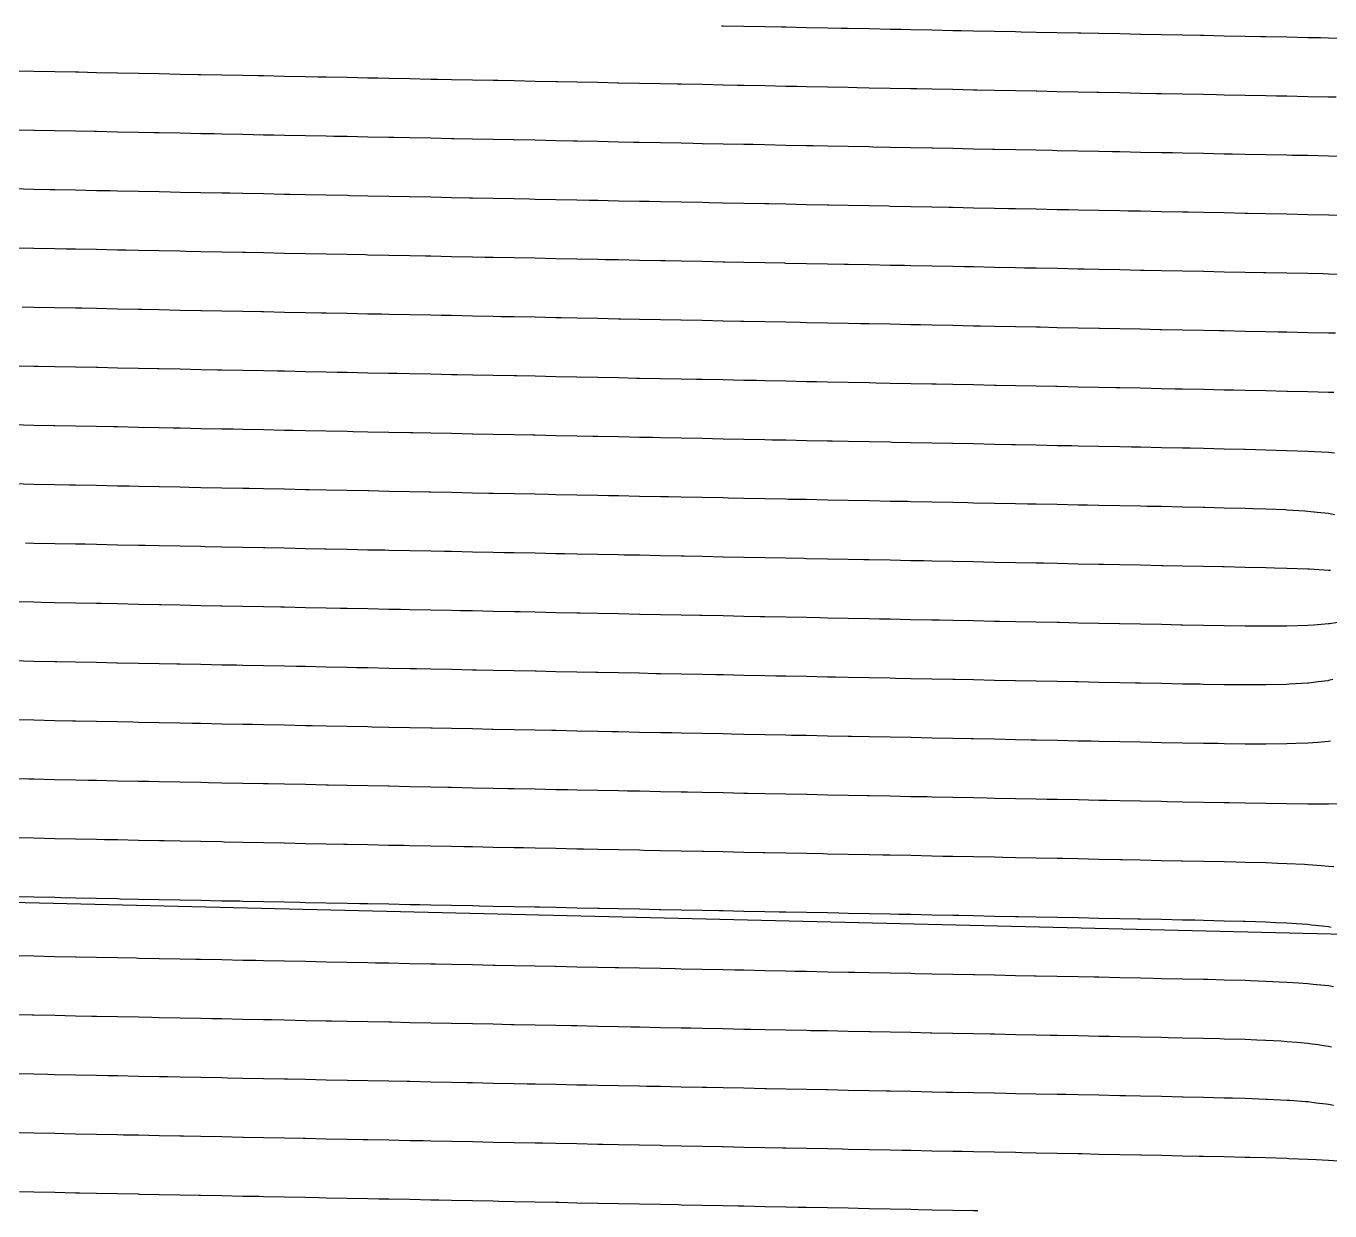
# Model space of a CAD drawing. Header units: metres. Extents: x 2418 to 4584, y 40 to 163.
# Drawn here: x 3230.5 to 3365.9, y 40 to 163 of the extents above; entities that cross this region are included whole.
import ezdxf

# ---------------------------------------------------------------- set-up
doc = ezdxf.new("R2010")
doc.units = ezdxf.units.M
for name, color, linetype in [('Contour_Level_10', 7, 'Continuous'), ('Contour_Level_11', 7, 'Continuous'), ('Contour_Level_12', 7, 'Continuous'), ('Contour_Level_13', 7, 'Continuous'), ('Contour_Level_14', 7, 'Continuous'), ('Contour_Level_15', 7, 'Continuous'), ('Contour_Level_16', 7, 'Continuous'), ('Contour_Level_17', 7, 'Continuous'), ('Contour_Level_18', 7, 'Continuous'), ('Contour_Level_19', 7, 'Continuous'), ('Contour_Level_20', 7, 'Continuous'), ('Contour_Level_21', 7, 'Continuous'), ('Contour_Level_22', 7, 'Continuous'), ('Contour_Level_23', 7, 'Continuous'), ('Contour_Level_24', 7, 'Continuous'), ('Contour_Level_25', 7, 'Continuous'), ('Contour_Level_5', 7, 'Continuous'), ('Contour_Level_6', 7, 'Continuous'), ('Contour_Level_7', 7, 'Continuous'), ('Contour_Level_8', 7, 'Continuous'), ('Contour_Level_9', 7, 'Continuous')]:
    doc.layers.add(name, color=color, linetype=linetype)

msp = doc.modelspace()

# ---------------------------------------------------------------- linework, layer by layer
at = {"layer": 'Contour_Level_10'}
msp.add_lwpolyline([(3366.46, 131.11), (3365.75, 131.13), (3363.58, 131.17), (3361.41, 131.22), (3360.51, 131.23), (3359.24, 131.26), (3357.07, 131.3), (3354.91, 131.35), (3354.41, 131.36), (3352.74, 131.39), (3350.57, 131.43), (3348.4, 131.48), (3348.22, 131.48), (3346.23, 131.52), (3344.07, 131.56), (3342.01, 131.6), (3341.9, 131.61), (3339.73, 131.65), (3337.56, 131.69), (3335.8, 131.73), (3335.39, 131.73), (3333.22, 131.78), (3331.06, 131.82), (3329.58, 131.85), (3328.89, 131.86), (3326.72, 131.91), (3324.55, 131.95), (3323.36, 131.97), (3322.38, 131.99), (3320.22, 132.04), (3318.05, 132.08), (3317.14, 132.1), (3315.88, 132.12), (3313.71, 132.16), (3311.54, 132.21), (3310.92, 132.22), (3309.38, 132.25), (3307.21, 132.29), (3305.04, 132.34), (3304.71, 132.34), (3302.87, 132.38), (3300.7, 132.42), (3298.54, 132.46), (3298.49, 132.47), (3296.37, 132.51), (3294.2, 132.55), (3292.27, 132.59), (3292.03, 132.59), (3289.86, 132.64), (3287.7, 132.68), (3286.05, 132.71), (3285.53, 132.72), (3283.36, 132.77), (3281.19, 132.81), (3279.83, 132.83), (3279.02, 132.85), (3276.85, 132.89), (3274.69, 132.94), (3273.61, 132.96), (3272.52, 132.98), (3270.35, 133.02), (3268.18, 133.07), (3267.4, 133.08), (3266.01, 133.11), (3263.85, 133.15), (3261.68, 133.19), (3261.18, 133.2), (3259.51, 133.24), (3257.34, 133.28), (3255.17, 133.32), (3254.96, 133.33), (3253.01, 133.37), (3250.84, 133.41), (3248.74, 133.45), (3248.67, 133.45), (3246.5, 133.49), (3244.33, 133.54), (3242.52, 133.57), (3242.17, 133.58), (3240, 133.62), (3237.83, 133.67), (3236.31, 133.7), (3235.66, 133.71), (3233.49, 133.75), (3231.33, 133.8), (3230.09, 133.82)], dxfattribs=at)
at = {"layer": 'Contour_Level_11'}
msp.add_lwpolyline([(3366.29, 124.95), (3365.75, 124.97), (3363.58, 125.03), (3361.48, 125.08), (3361.41, 125.08), (3359.24, 125.13), (3357.07, 125.18), (3355.88, 125.2), (3354.91, 125.22), (3352.74, 125.27), (3350.57, 125.31), (3349.83, 125.32), (3348.4, 125.35), (3346.23, 125.4), (3344.07, 125.44), (3343.65, 125.45), (3341.9, 125.48), (3339.73, 125.53), (3337.56, 125.57), (3337.44, 125.57), (3335.39, 125.61), (3333.22, 125.65), (3331.22, 125.69), (3331.06, 125.7), (3328.89, 125.74), (3326.72, 125.78), (3325, 125.82), (3324.55, 125.83), (3322.38, 125.87), (3320.22, 125.91), (3318.78, 125.94), (3318.05, 125.95), (3315.88, 126), (3313.71, 126.04), (3312.57, 126.06), (3311.54, 126.08), (3309.38, 126.13), (3307.21, 126.17), (3306.35, 126.19), (3305.04, 126.21), (3302.87, 126.26), (3300.7, 126.3), (3300.13, 126.31), (3298.54, 126.34), (3296.37, 126.38), (3294.2, 126.43), (3293.91, 126.43), (3292.03, 126.47), (3289.86, 126.51), (3287.7, 126.56), (3287.69, 126.56), (3285.53, 126.6), (3283.36, 126.64), (3281.48, 126.68), (3281.19, 126.68), (3279.02, 126.73), (3276.85, 126.77), (3275.26, 126.8), (3274.69, 126.81), (3272.52, 126.86), (3270.35, 126.9), (3269.04, 126.92), (3268.18, 126.94), (3266.01, 126.98), (3263.85, 127.03), (3262.82, 127.05), (3261.68, 127.07), (3259.51, 127.11), (3257.34, 127.16), (3256.6, 127.17), (3255.17, 127.2), (3253.01, 127.24), (3250.84, 127.29), (3250.38, 127.29), (3248.67, 127.33), (3246.5, 127.37), (3244.33, 127.41), (3244.17, 127.42), (3242.17, 127.46), (3240, 127.5), (3237.95, 127.54), (3237.83, 127.54), (3235.66, 127.59), (3233.49, 127.63), (3231.73, 127.66), (3231.33, 127.67), (3229.16, 127.71)], dxfattribs=at)
at = {"layer": 'Contour_Level_12'}
msp.add_lwpolyline([(3366.35, 118.68), (3365.75, 118.72), (3364.27, 118.8), (3363.58, 118.84), (3361.41, 118.92), (3361.37, 118.92), (3359.24, 118.99), (3357.07, 119.04), (3357, 119.05), (3354.91, 119.09), (3352.74, 119.14), (3351.38, 119.17), (3350.57, 119.18), (3348.4, 119.23), (3346.23, 119.27), (3345.28, 119.29), (3344.07, 119.32), (3341.9, 119.36), (3339.73, 119.4), (3339.08, 119.41), (3337.56, 119.44), (3335.39, 119.49), (3333.22, 119.53), (3332.86, 119.54), (3331.06, 119.57), (3328.89, 119.62), (3326.72, 119.66), (3326.64, 119.66), (3324.55, 119.7), (3322.38, 119.75), (3320.43, 119.78), (3320.22, 119.79), (3318.05, 119.83), (3315.88, 119.87), (3314.21, 119.91), (3313.71, 119.92), (3311.54, 119.96), (3309.38, 120), (3307.99, 120.03), (3307.21, 120.05), (3305.04, 120.09), (3302.87, 120.13), (3301.77, 120.15), (3300.7, 120.17), (3298.54, 120.22), (3296.37, 120.26), (3295.55, 120.28), (3294.2, 120.3), (3292.03, 120.35), (3289.86, 120.39), (3289.34, 120.4), (3287.7, 120.43), (3285.53, 120.47), (3283.36, 120.52), (3283.12, 120.52), (3281.19, 120.56), (3279.02, 120.6), (3276.9, 120.65), (3276.85, 120.65), (3274.69, 120.69), (3272.52, 120.73), (3270.68, 120.77), (3270.35, 120.78), (3268.18, 120.82), (3266.01, 120.86), (3264.46, 120.89), (3263.85, 120.9), (3261.68, 120.95), (3259.51, 120.99), (3258.24, 121.02), (3257.34, 121.03), (3255.17, 121.08), (3253.01, 121.12), (3252.03, 121.14), (3250.84, 121.16), (3248.67, 121.2), (3246.5, 121.25), (3245.81, 121.26), (3244.33, 121.29), (3242.17, 121.33), (3240, 121.38), (3239.59, 121.38), (3237.83, 121.42), (3235.66, 121.46), (3233.49, 121.51), (3233.37, 121.51), (3231.33, 121.55), (3229.16, 121.59)], dxfattribs=at)
at = {"layer": 'Contour_Level_13'}
msp.add_lwpolyline([(3366.37, 112.27), (3365.75, 112.39), (3365.72, 112.4), (3364.57, 112.52), (3363.58, 112.62), (3363.29, 112.64), (3361.41, 112.76), (3361.27, 112.77), (3359.24, 112.85), (3357.89, 112.89), (3357.07, 112.91), (3354.91, 112.97), (3352.89, 113.01), (3352.74, 113.02), (3350.57, 113.06), (3348.4, 113.11), (3346.9, 113.14), (3346.23, 113.15), (3344.07, 113.19), (3341.9, 113.23), (3340.72, 113.26), (3339.73, 113.28), (3337.56, 113.32), (3335.39, 113.36), (3334.5, 113.38), (3333.22, 113.41), (3331.06, 113.45), (3328.89, 113.49), (3328.29, 113.5), (3326.72, 113.54), (3324.55, 113.58), (3322.38, 113.62), (3322.07, 113.63), (3320.22, 113.66), (3318.05, 113.71), (3315.88, 113.75), (3315.85, 113.75), (3313.71, 113.79), (3311.54, 113.84), (3309.63, 113.87), (3309.38, 113.88), (3307.21, 113.92), (3305.04, 113.96), (3303.41, 114), (3302.87, 114.01), (3300.7, 114.05), (3298.54, 114.09), (3297.2, 114.12), (3296.37, 114.14), (3294.2, 114.18), (3292.03, 114.22), (3290.98, 114.24), (3289.86, 114.27), (3287.7, 114.31), (3285.53, 114.35), (3284.76, 114.37), (3283.36, 114.39), (3281.19, 114.44), (3279.02, 114.48), (3278.54, 114.49), (3276.85, 114.52), (3274.69, 114.57), (3272.52, 114.61), (3272.32, 114.61), (3270.35, 114.65), (3268.18, 114.69), (3266.1, 114.74), (3266.01, 114.74), (3263.85, 114.78), (3261.68, 114.82), (3259.89, 114.86), (3259.51, 114.87), (3257.34, 114.91), (3255.17, 114.95), (3253.67, 114.98), (3253.01, 115), (3250.84, 115.04), (3248.67, 115.08), (3247.45, 115.11), (3246.5, 115.12), (3244.33, 115.17), (3242.17, 115.21), (3241.23, 115.23), (3240, 115.25), (3237.83, 115.3), (3235.66, 115.34), (3235.01, 115.35), (3233.49, 115.38), (3231.33, 115.42), (3229.16, 115.47)], dxfattribs=at)
at = {"layer": 'Contour_Level_14'}
msp.add_lwpolyline([(3365.94, 106.49), (3365.75, 106.5), (3363.77, 106.61), (3363.58, 106.62), (3361.41, 106.7), (3360.12, 106.73), (3359.24, 106.76), (3357.07, 106.81), (3354.91, 106.85), (3354.72, 106.86), (3352.74, 106.9), (3350.57, 106.94), (3348.58, 106.98), (3348.4, 106.98), (3346.23, 107.03), (3344.07, 107.07), (3342.37, 107.1), (3341.9, 107.11), (3339.73, 107.15), (3337.56, 107.2), (3336.15, 107.23), (3335.39, 107.24), (3333.22, 107.28), (3331.06, 107.33), (3329.93, 107.35), (3328.89, 107.37), (3326.72, 107.41), (3324.55, 107.45), (3323.71, 107.47), (3322.38, 107.5), (3320.22, 107.54), (3318.05, 107.58), (3317.49, 107.59), (3315.88, 107.63), (3313.71, 107.67), (3311.54, 107.71), (3311.27, 107.72), (3309.38, 107.76), (3307.21, 107.8), (3305.06, 107.84), (3305.04, 107.84), (3302.87, 107.88), (3300.7, 107.93), (3298.84, 107.96), (3298.54, 107.97), (3296.37, 108.01), (3294.2, 108.06), (3292.62, 108.09), (3292.03, 108.1), (3289.86, 108.14), (3287.7, 108.18), (3286.4, 108.21), (3285.53, 108.23), (3283.36, 108.27), (3281.19, 108.31), (3280.18, 108.33), (3279.02, 108.36), (3276.85, 108.4), (3274.69, 108.44), (3273.96, 108.46), (3272.52, 108.49), (3270.35, 108.53), (3268.18, 108.57), (3267.75, 108.58), (3266.01, 108.61), (3263.85, 108.66), (3261.68, 108.7), (3261.53, 108.7), (3259.51, 108.74), (3257.34, 108.79), (3255.31, 108.83), (3255.17, 108.83), (3253.01, 108.87), (3250.84, 108.91), (3249.09, 108.95), (3248.67, 108.96), (3246.5, 109), (3244.33, 109.04), (3242.87, 109.07), (3242.17, 109.09), (3240, 109.13), (3237.83, 109.17), (3236.65, 109.2), (3235.66, 109.21), (3233.49, 109.26), (3231.33, 109.3), (3230.44, 109.32)], dxfattribs=at)
at = {"layer": 'Contour_Level_15'}
msp.add_lwpolyline([(3366.71, 101.07), (3365.85, 100.95), (3365.75, 100.93), (3364.22, 100.82), (3363.58, 100.78), (3361.41, 100.71), (3359.24, 100.7), (3357.07, 100.72), (3354.91, 100.74), (3352.74, 100.78), (3350.57, 100.82), (3350.4, 100.82), (3348.4, 100.86), (3346.23, 100.9), (3344.07, 100.95), (3344.03, 100.95), (3341.9, 100.99), (3339.73, 101.03), (3337.79, 101.07), (3337.56, 101.07), (3335.39, 101.12), (3333.22, 101.16), (3331.57, 101.19), (3331.06, 101.2), (3328.89, 101.25), (3326.72, 101.29), (3325.35, 101.32), (3324.55, 101.33), (3322.38, 101.37), (3320.22, 101.42), (3319.13, 101.44), (3318.05, 101.46), (3315.88, 101.5), (3313.71, 101.55), (3312.92, 101.56), (3311.54, 101.59), (3309.38, 101.63), (3307.21, 101.67), (3306.7, 101.68), (3305.04, 101.72), (3302.87, 101.76), (3300.7, 101.8), (3300.48, 101.81), (3298.54, 101.85), (3296.37, 101.89), (3294.26, 101.93), (3294.2, 101.93), (3292.03, 101.98), (3289.86, 102.02), (3288.04, 102.05), (3287.7, 102.06), (3285.53, 102.1), (3283.36, 102.15), (3281.82, 102.18), (3281.19, 102.19), (3279.02, 102.23), (3276.85, 102.28), (3275.61, 102.3), (3274.69, 102.32), (3272.52, 102.36), (3270.35, 102.4), (3269.39, 102.42), (3268.18, 102.45), (3266.01, 102.49), (3263.85, 102.53), (3263.17, 102.55), (3261.68, 102.58), (3259.51, 102.62), (3257.34, 102.66), (3256.95, 102.67), (3255.17, 102.7), (3253.01, 102.75), (3250.84, 102.79), (3250.73, 102.79), (3248.67, 102.83), (3246.5, 102.88), (3244.51, 102.92), (3244.33, 102.92), (3242.17, 102.96), (3240, 103.01), (3238.3, 103.04), (3237.83, 103.05), (3235.66, 103.09), (3233.49, 103.13), (3232.08, 103.16), (3231.33, 103.18), (3229.16, 103.22)], dxfattribs=at)
at = {"layer": 'Contour_Level_16'}
msp.add_lwpolyline([(3366.19, 95.16), (3365.75, 95.05), (3365.65, 95.04), (3364.67, 94.91), (3363.69, 94.79), (3363.58, 94.78), (3361.66, 94.67), (3361.41, 94.65), (3359.24, 94.61), (3357.07, 94.61), (3354.91, 94.63), (3352.74, 94.66), (3352.4, 94.67), (3350.57, 94.7), (3348.4, 94.74), (3346.23, 94.78), (3345.71, 94.79), (3344.07, 94.82), (3341.9, 94.86), (3339.73, 94.91), (3339.44, 94.91), (3337.56, 94.95), (3335.39, 94.99), (3333.22, 95.04), (3333.21, 95.04), (3331.06, 95.08), (3328.89, 95.12), (3326.99, 95.16), (3326.72, 95.16), (3324.55, 95.21), (3322.38, 95.25), (3320.78, 95.28), (3320.22, 95.29), (3318.05, 95.34), (3315.88, 95.38), (3314.56, 95.41), (3313.71, 95.42), (3311.54, 95.47), (3309.38, 95.51), (3308.34, 95.53), (3307.21, 95.55), (3305.04, 95.59), (3302.87, 95.64), (3302.12, 95.65), (3300.7, 95.68), (3298.54, 95.72), (3296.37, 95.77), (3295.9, 95.77), (3294.2, 95.81), (3292.03, 95.85), (3289.86, 95.89), (3289.68, 95.9), (3287.7, 95.94), (3285.53, 95.98), (3283.47, 96.02), (3283.36, 96.02), (3281.19, 96.07), (3279.02, 96.11), (3277.25, 96.14), (3276.85, 96.15), (3274.69, 96.19), (3272.52, 96.24), (3271.03, 96.27), (3270.35, 96.28), (3268.18, 96.32), (3266.01, 96.37), (3264.81, 96.39), (3263.85, 96.41), (3261.68, 96.45), (3259.51, 96.5), (3258.59, 96.51), (3257.34, 96.54), (3255.17, 96.58), (3253.01, 96.62), (3252.37, 96.64), (3250.84, 96.67), (3248.67, 96.71), (3246.5, 96.75), (3246.16, 96.76), (3244.33, 96.8), (3242.17, 96.84), (3240, 96.88), (3239.94, 96.88), (3237.83, 96.92), (3235.66, 96.97), (3233.72, 97.01), (3233.49, 97.01), (3231.33, 97.05), (3229.16, 97.1)], dxfattribs=at)
at = {"layer": 'Contour_Level_17'}
msp.add_lwpolyline([(3365.93, 88.76), (3365.75, 88.73), (3364.61, 88.63), (3363.58, 88.55), (3362.34, 88.51), (3361.41, 88.48), (3359.24, 88.46), (3357.07, 88.47), (3354.91, 88.5), (3354.26, 88.51), (3352.74, 88.53), (3350.57, 88.57), (3348.4, 88.61), (3347.38, 88.63), (3346.23, 88.66), (3344.07, 88.7), (3341.9, 88.74), (3341.08, 88.76), (3339.73, 88.78), (3337.56, 88.83), (3335.39, 88.87), (3334.86, 88.88), (3333.22, 88.91), (3331.06, 88.96), (3328.89, 89), (3328.64, 89), (3326.72, 89.04), (3324.55, 89.08), (3322.42, 89.13), (3322.38, 89.13), (3320.22, 89.17), (3318.05, 89.21), (3316.2, 89.25), (3315.88, 89.26), (3313.71, 89.3), (3311.54, 89.34), (3309.98, 89.37), (3309.38, 89.38), (3307.21, 89.43), (3305.04, 89.47), (3303.76, 89.5), (3302.87, 89.51), (3300.7, 89.56), (3298.54, 89.6), (3297.54, 89.62), (3296.37, 89.64), (3294.2, 89.68), (3292.03, 89.73), (3291.33, 89.74), (3289.86, 89.77), (3287.7, 89.81), (3285.53, 89.86), (3285.11, 89.86), (3283.36, 89.9), (3281.19, 89.94), (3279.02, 89.99), (3278.89, 89.99), (3276.85, 90.03), (3274.69, 90.07), (3272.67, 90.11), (3272.52, 90.11), (3270.35, 90.16), (3268.18, 90.2), (3266.45, 90.23), (3266.01, 90.24), (3263.85, 90.29), (3261.68, 90.33), (3260.23, 90.36), (3259.51, 90.37), (3257.34, 90.41), (3255.17, 90.46), (3254.02, 90.48), (3253.01, 90.5), (3250.84, 90.54), (3248.67, 90.59), (3247.8, 90.6), (3246.5, 90.63), (3244.33, 90.67), (3242.17, 90.72), (3241.58, 90.73), (3240, 90.76), (3237.83, 90.8), (3235.66, 90.84), (3235.36, 90.85), (3233.49, 90.89), (3231.33, 90.93), (3229.16, 90.97)], dxfattribs=at)
at = {"layer": 'Contour_Level_18'}
msp.add_lwpolyline([(3367.91, 82.26), (3365.75, 82.23), (3363.58, 82.24), (3361.41, 82.26), (3359.24, 82.29), (3357.07, 82.32), (3355.42, 82.35), (3354.91, 82.36), (3352.74, 82.4), (3350.57, 82.45), (3348.98, 82.48), (3348.4, 82.49), (3346.23, 82.53), (3344.07, 82.57), (3342.72, 82.6), (3341.9, 82.62), (3339.73, 82.66), (3337.56, 82.7), (3336.5, 82.72), (3335.39, 82.75), (3333.22, 82.79), (3331.06, 82.83), (3330.28, 82.85), (3328.89, 82.87), (3326.72, 82.92), (3324.55, 82.96), (3324.06, 82.97), (3322.38, 83), (3320.22, 83.05), (3318.05, 83.09), (3317.84, 83.09), (3315.88, 83.13), (3313.71, 83.17), (3311.62, 83.22), (3311.54, 83.22), (3309.38, 83.26), (3307.21, 83.3), (3305.4, 83.34), (3305.04, 83.35), (3302.87, 83.39), (3300.7, 83.43), (3299.19, 83.46), (3298.54, 83.48), (3296.37, 83.52), (3294.2, 83.56), (3292.97, 83.59), (3292.03, 83.6), (3289.86, 83.65), (3287.7, 83.69), (3286.75, 83.71), (3285.53, 83.73), (3283.36, 83.78), (3281.19, 83.82), (3280.53, 83.83), (3279.02, 83.86), (3276.85, 83.9), (3274.69, 83.95), (3274.31, 83.95), (3272.52, 83.99), (3270.35, 84.03), (3268.18, 84.08), (3268.1, 84.08), (3266.01, 84.12), (3263.85, 84.16), (3261.88, 84.2), (3261.68, 84.21), (3259.51, 84.25), (3257.34, 84.29), (3255.66, 84.32), (3255.17, 84.33), (3253.01, 84.38), (3250.84, 84.42), (3249.44, 84.45), (3248.67, 84.46), (3246.5, 84.51), (3244.33, 84.55), (3243.22, 84.57), (3242.17, 84.59), (3240, 84.63), (3237.83, 84.68), (3237, 84.69), (3235.66, 84.72), (3233.49, 84.76), (3231.33, 84.81), (3230.79, 84.82), (3229.16, 84.85)], dxfattribs=at)
at = {"layer": 'Contour_Level_19'}
msp.add_lwpolyline([(3366.27, 75.71), (3365.75, 75.77), (3365, 75.83), (3363.58, 75.94), (3363.24, 75.95), (3361.41, 76.04), (3360.44, 76.08), (3359.24, 76.12), (3357.07, 76.18), (3356.13, 76.2), (3354.91, 76.23), (3352.74, 76.27), (3350.57, 76.32), (3350.47, 76.32), (3348.4, 76.36), (3346.23, 76.41), (3344.34, 76.44), (3344.07, 76.45), (3341.9, 76.49), (3339.73, 76.54), (3338.14, 76.57), (3337.56, 76.58), (3335.39, 76.62), (3333.22, 76.66), (3331.92, 76.69), (3331.06, 76.71), (3328.89, 76.75), (3326.72, 76.79), (3325.7, 76.81), (3324.55, 76.84), (3322.38, 76.88), (3320.22, 76.92), (3319.48, 76.94), (3318.05, 76.97), (3315.88, 77.01), (3313.71, 77.05), (3313.26, 77.06), (3311.54, 77.09), (3309.38, 77.14), (3307.21, 77.18), (3307.05, 77.18), (3305.04, 77.22), (3302.87, 77.27), (3300.83, 77.31), (3300.7, 77.31), (3298.54, 77.35), (3296.37, 77.39), (3294.61, 77.43), (3294.2, 77.44), (3292.03, 77.48), (3289.86, 77.52), (3288.39, 77.55), (3287.7, 77.57), (3285.53, 77.61), (3283.36, 77.65), (3282.17, 77.68), (3281.19, 77.7), (3279.02, 77.74), (3276.85, 77.78), (3275.96, 77.8), (3274.69, 77.82), (3272.52, 77.87), (3270.35, 77.91), (3269.74, 77.92), (3268.18, 77.95), (3266.01, 78), (3263.85, 78.04), (3263.52, 78.05), (3261.68, 78.08), (3259.51, 78.12), (3257.34, 78.17), (3257.3, 78.17), (3255.17, 78.21), (3253.01, 78.25), (3251.08, 78.29), (3250.84, 78.3), (3248.67, 78.34), (3246.5, 78.38), (3244.86, 78.41), (3244.33, 78.42), (3242.17, 78.47), (3240, 78.51), (3238.65, 78.54), (3237.83, 78.55), (3235.66, 78.6), (3233.49, 78.64), (3232.43, 78.66), (3231.33, 78.68), (3229.16, 78.73)], dxfattribs=at)
at = {"layer": 'Contour_Level_20'}
msp.add_lwpolyline([(3366.02, 69.43), (3365.75, 69.48), (3365.09, 69.55), (3363.98, 69.67), (3363.58, 69.72), (3362.42, 69.8), (3361.41, 69.87), (3360.23, 69.92), (3359.24, 69.96), (3357.07, 70.04), (3356.87, 70.04), (3354.91, 70.09), (3352.74, 70.15), (3351.86, 70.17), (3350.57, 70.19), (3348.4, 70.24), (3346.23, 70.28), (3345.94, 70.29), (3344.07, 70.33), (3341.9, 70.37), (3339.77, 70.41), (3339.73, 70.41), (3337.56, 70.46), (3335.39, 70.5), (3333.56, 70.53), (3333.22, 70.54), (3331.06, 70.58), (3328.89, 70.63), (3327.34, 70.66), (3326.72, 70.67), (3324.55, 70.71), (3322.38, 70.76), (3321.12, 70.78), (3320.22, 70.8), (3318.05, 70.84), (3315.88, 70.88), (3314.91, 70.9), (3313.71, 70.93), (3311.54, 70.97), (3309.38, 71.01), (3308.69, 71.03), (3307.21, 71.06), (3305.04, 71.1), (3302.87, 71.14), (3302.47, 71.15), (3300.7, 71.19), (3298.54, 71.23), (3296.37, 71.27), (3296.25, 71.27), (3294.2, 71.31), (3292.03, 71.36), (3290.03, 71.4), (3289.86, 71.4), (3287.7, 71.44), (3285.53, 71.49), (3283.82, 71.52), (3283.36, 71.53), (3281.19, 71.57), (3279.02, 71.61), (3277.6, 71.64), (3276.85, 71.66), (3274.69, 71.7), (3272.52, 71.74), (3271.38, 71.77), (3270.35, 71.79), (3268.18, 71.83), (3266.01, 71.87), (3265.16, 71.89), (3263.85, 71.91), (3261.68, 71.96), (3259.51, 72), (3258.94, 72.01), (3257.34, 72.04), (3255.17, 72.09), (3253.01, 72.13), (3252.72, 72.14), (3250.84, 72.17), (3248.67, 72.22), (3246.51, 72.26), (3246.5, 72.26), (3244.33, 72.3), (3242.17, 72.34), (3240.29, 72.38), (3240, 72.39), (3237.83, 72.43), (3235.66, 72.47), (3234.07, 72.5), (3233.49, 72.52), (3231.33, 72.56), (3229.16, 72.6)], dxfattribs=at)
at = {"layer": 'Contour_Level_21'}
for points in [[(2418.3, 91.48), (4565.81, 40)], [(3366.25, 63.27), (3365.75, 63.35), (3365.31, 63.39), (3364.13, 63.52), (3363.58, 63.57), (3362.63, 63.64), (3361.41, 63.72), (3360.62, 63.76), (3359.24, 63.83), (3357.64, 63.89), (3357.07, 63.91), (3354.91, 63.97), (3353.19, 64.01), (3352.74, 64.02), (3350.57, 64.07), (3348.4, 64.11), (3347.52, 64.13), (3346.23, 64.16), (3344.07, 64.2), (3341.9, 64.25), (3341.4, 64.26), (3339.73, 64.29), (3337.56, 64.33), (3335.39, 64.37), (3335.2, 64.38), (3333.22, 64.42), (3331.06, 64.46), (3328.98, 64.5), (3328.89, 64.5), (3326.72, 64.55), (3324.55, 64.59), (3322.77, 64.62), (3322.38, 64.63), (3320.22, 64.68), (3318.05, 64.72), (3316.55, 64.75), (3315.88, 64.76), (3313.71, 64.8), (3311.54, 64.85), (3310.33, 64.87), (3309.38, 64.89), (3307.21, 64.93), (3305.04, 64.98), (3304.11, 64.99), (3302.87, 65.02), (3300.7, 65.06), (3298.54, 65.1), (3297.89, 65.12), (3296.37, 65.15), (3294.2, 65.19), (3292.03, 65.23), (3291.68, 65.24), (3289.86, 65.28), (3287.7, 65.32), (3285.53, 65.36), (3285.46, 65.36), (3283.36, 65.4), (3281.19, 65.45), (3279.24, 65.49), (3279.02, 65.49), (3276.85, 65.53), (3274.69, 65.58), (3273.02, 65.61), (3272.52, 65.62), (3270.35, 65.66), (3268.18, 65.71), (3266.8, 65.73), (3266.01, 65.75), (3263.85, 65.79), (3261.68, 65.83), (3260.58, 65.86), (3259.51, 65.88), (3257.34, 65.92), (3255.17, 65.96), (3254.37, 65.98), (3253.01, 66.01), (3250.84, 66.05), (3248.67, 66.09), (3248.15, 66.1), (3246.5, 66.13), (3244.33, 66.18), (3242.17, 66.22), (3241.93, 66.23), (3240, 66.26), (3237.83, 66.31), (3235.71, 66.35), (3235.66, 66.35), (3233.49, 66.39), (3231.33, 66.44), (3229.49, 66.47)]]:
    msp.add_lwpolyline(points, dxfattribs=at)
at = {"layer": 'Contour_Level_22'}
msp.add_lwpolyline([(3366.05, 56.99), (3365.75, 57.07), (3365.45, 57.11), (3364.61, 57.24), (3363.77, 57.36), (3363.58, 57.39), (3362.47, 57.48), (3361.41, 57.57), (3360.83, 57.61), (3359.24, 57.69), (3358.31, 57.73), (3357.07, 57.78), (3354.91, 57.84), (3354.45, 57.85), (3352.74, 57.9), (3350.57, 57.94), (3349.07, 57.98), (3348.4, 57.99), (3346.23, 58.03), (3344.07, 58.08), (3343.03, 58.1), (3341.9, 58.12), (3339.73, 58.16), (3337.56, 58.21), (3336.84, 58.22), (3335.39, 58.25), (3333.22, 58.29), (3331.06, 58.34), (3330.63, 58.35), (3328.89, 58.38), (3326.72, 58.42), (3324.55, 58.47), (3324.41, 58.47), (3322.38, 58.51), (3320.22, 58.55), (3318.19, 58.59), (3318.05, 58.59), (3315.88, 58.64), (3313.71, 58.68), (3311.97, 58.71), (3311.54, 58.72), (3309.38, 58.77), (3307.21, 58.81), (3305.75, 58.84), (3305.04, 58.85), (3302.87, 58.89), (3300.7, 58.94), (3299.54, 58.96), (3298.54, 58.98), (3296.37, 59.02), (3294.2, 59.07), (3293.32, 59.08), (3292.03, 59.11), (3289.86, 59.15), (3287.7, 59.2), (3287.1, 59.21), (3285.53, 59.24), (3283.36, 59.28), (3281.19, 59.32), (3280.88, 59.33), (3279.02, 59.37), (3276.85, 59.41), (3274.69, 59.45), (3274.66, 59.45), (3272.52, 59.5), (3270.35, 59.54), (3268.44, 59.58), (3268.18, 59.58), (3266.01, 59.62), (3263.85, 59.67), (3262.23, 59.7), (3261.68, 59.71), (3259.51, 59.75), (3257.34, 59.8), (3256.01, 59.82), (3255.17, 59.84), (3253.01, 59.88), (3250.84, 59.93), (3249.79, 59.95), (3248.67, 59.97), (3246.5, 60.01), (3244.33, 60.05), (3243.57, 60.07), (3242.17, 60.1), (3240, 60.14), (3237.83, 60.18), (3237.35, 60.19), (3235.66, 60.23), (3233.49, 60.27), (3231.33, 60.31), (3231.13, 60.32), (3229.16, 60.35)], dxfattribs=at)
at = {"layer": 'Contour_Level_23'}
msp.add_lwpolyline([(3366.24, 50.96), (3365.75, 51.05), (3365.49, 51.08), (3364.45, 51.2), (3363.58, 51.31), (3363.35, 51.33), (3361.72, 51.45), (3361.41, 51.47), (3359.41, 51.57), (3359.24, 51.58), (3357.07, 51.66), (3355.77, 51.7), (3354.91, 51.72), (3352.74, 51.77), (3350.64, 51.82), (3350.57, 51.82), (3348.4, 51.87), (3346.23, 51.91), (3344.66, 51.94), (3344.07, 51.95), (3341.9, 52), (3339.73, 52.04), (3338.48, 52.07), (3337.56, 52.08), (3335.39, 52.13), (3333.22, 52.17), (3332.27, 52.19), (3331.06, 52.21), (3328.89, 52.26), (3326.72, 52.3), (3326.05, 52.31), (3324.55, 52.34), (3322.38, 52.38), (3320.22, 52.43), (3319.83, 52.44), (3318.05, 52.47), (3315.88, 52.51), (3313.71, 52.56), (3313.61, 52.56), (3311.54, 52.6), (3309.38, 52.64), (3307.4, 52.68), (3307.21, 52.69), (3305.04, 52.73), (3302.87, 52.77), (3301.18, 52.8), (3300.7, 52.81), (3298.54, 52.86), (3296.37, 52.9), (3294.96, 52.93), (3294.2, 52.94), (3292.03, 52.99), (3289.86, 53.03), (3288.74, 53.05), (3287.7, 53.07), (3285.53, 53.11), (3283.36, 53.16), (3282.52, 53.17), (3281.19, 53.2), (3279.02, 53.24), (3276.85, 53.29), (3276.3, 53.3), (3274.69, 53.33), (3272.52, 53.37), (3270.35, 53.42), (3270.09, 53.42), (3268.18, 53.46), (3266.01, 53.5), (3263.87, 53.54), (3263.85, 53.54), (3261.68, 53.59), (3259.51, 53.63), (3257.65, 53.67), (3257.34, 53.67), (3255.17, 53.72), (3253.01, 53.76), (3251.43, 53.79), (3250.84, 53.8), (3248.67, 53.84), (3246.5, 53.89), (3245.21, 53.91), (3244.33, 53.93), (3242.17, 53.97), (3240, 54.02), (3238.99, 54.04), (3237.83, 54.06), (3235.66, 54.1), (3233.49, 54.14), (3232.78, 54.16), (3231.33, 54.19), (3229.16, 54.23)], dxfattribs=at)
at = {"layer": 'Contour_Level_24'}
msp.add_lwpolyline([(3366.7, 45.17), (3365.75, 45.23), (3364.45, 45.29), (3363.58, 45.34), (3361.61, 45.42), (3361.41, 45.43), (3359.24, 45.5), (3357.57, 45.54), (3357.07, 45.55), (3354.91, 45.61), (3352.74, 45.65), (3352.29, 45.66), (3350.57, 45.7), (3348.4, 45.74), (3346.3, 45.79), (3346.23, 45.79), (3344.07, 45.83), (3341.9, 45.87), (3340.12, 45.91), (3339.73, 45.92), (3337.56, 45.96), (3335.39, 46), (3333.91, 46.03), (3333.22, 46.05), (3331.06, 46.09), (3328.89, 46.13), (3327.69, 46.16), (3326.72, 46.18), (3324.55, 46.22), (3322.38, 46.26), (3321.47, 46.28), (3320.22, 46.3), (3318.05, 46.35), (3315.88, 46.39), (3315.26, 46.4), (3313.71, 46.43), (3311.54, 46.48), (3309.38, 46.52), (3309.04, 46.53), (3307.21, 46.56), (3305.04, 46.6), (3302.87, 46.65), (3302.82, 46.65), (3300.7, 46.69), (3298.54, 46.73), (3296.6, 46.77), (3296.37, 46.78), (3294.2, 46.82), (3292.03, 46.86), (3290.38, 46.89), (3289.86, 46.91), (3287.7, 46.95), (3285.53, 46.99), (3284.16, 47.02), (3283.36, 47.03), (3281.19, 47.08), (3279.02, 47.12), (3277.95, 47.14), (3276.85, 47.16), (3274.69, 47.21), (3272.52, 47.25), (3271.73, 47.26), (3270.35, 47.29), (3268.18, 47.33), (3266.01, 47.38), (3265.51, 47.39), (3263.85, 47.42), (3261.68, 47.46), (3259.51, 47.51), (3259.29, 47.51), (3257.34, 47.55), (3255.17, 47.59), (3253.07, 47.63), (3253.01, 47.63), (3250.84, 47.68), (3248.67, 47.72), (3246.85, 47.76), (3246.5, 47.76), (3244.33, 47.81), (3242.17, 47.85), (3240.64, 47.88), (3240, 47.89), (3237.83, 47.94), (3235.66, 47.98), (3234.42, 48), (3233.49, 48.02), (3231.33, 48.06), (3229.16, 48.11)], dxfattribs=at)
at = {"layer": 'Contour_Level_25'}
msp.add_lwpolyline([(3329.33, 40), (3328.89, 40.01), (3326.72, 40.05), (3324.55, 40.09), (3323.12, 40.12), (3322.38, 40.14), (3320.22, 40.18), (3318.05, 40.22), (3316.9, 40.25), (3315.88, 40.27), (3313.71, 40.31), (3311.54, 40.35), (3310.68, 40.37), (3309.38, 40.4), (3307.21, 40.44), (3305.04, 40.48), (3304.46, 40.49), (3302.87, 40.52), (3300.7, 40.57), (3298.54, 40.61), (3298.24, 40.62), (3296.37, 40.65), (3294.2, 40.7), (3292.03, 40.74), (3292.02, 40.74), (3289.86, 40.78), (3287.7, 40.82), (3285.81, 40.86), (3285.53, 40.87), (3283.36, 40.91), (3281.19, 40.95), (3279.59, 40.98), (3279.02, 41), (3276.85, 41.04), (3274.69, 41.08), (3273.37, 41.11), (3272.52, 41.12), (3270.35, 41.17), (3268.18, 41.21), (3267.15, 41.23), (3266.01, 41.25), (3263.85, 41.3), (3261.68, 41.34), (3260.93, 41.35), (3259.51, 41.38), (3257.34, 41.43), (3255.17, 41.47), (3254.72, 41.48), (3253.01, 41.51), (3250.84, 41.55), (3248.67, 41.6), (3248.5, 41.6), (3246.5, 41.64), (3244.33, 41.68), (3242.28, 41.72), (3242.17, 41.73), (3240, 41.77), (3237.83, 41.81), (3236.06, 41.85), (3235.66, 41.85), (3233.49, 41.9), (3231.33, 41.94), (3229.84, 41.97)], dxfattribs=at)
at = {"layer": 'Contour_Level_5'}
msp.add_lwpolyline([(3367.91, 161.71), (3365.75, 161.75), (3364.9, 161.77), (3363.58, 161.79), (3361.41, 161.84), (3359.24, 161.88), (3358.68, 161.89), (3357.07, 161.92), (3354.91, 161.97), (3352.74, 162.01), (3352.46, 162.02), (3350.57, 162.05), (3348.4, 162.1), (3346.24, 162.14), (3346.23, 162.14), (3344.07, 162.18), (3341.9, 162.22), (3340.02, 162.26), (3339.73, 162.27), (3337.56, 162.31), (3335.39, 162.35), (3333.81, 162.38), (3333.22, 162.4), (3331.06, 162.44), (3328.89, 162.48), (3327.59, 162.51), (3326.72, 162.52), (3324.55, 162.57), (3322.38, 162.61), (3321.37, 162.63), (3320.22, 162.65), (3318.05, 162.7), (3315.88, 162.74), (3315.15, 162.75), (3313.71, 162.78), (3311.54, 162.83), (3309.38, 162.87), (3308.93, 162.88), (3307.21, 162.91), (3305.04, 162.95), (3302.87, 163), (3302.72, 163)], dxfattribs=at)
at = {"layer": 'Contour_Level_6'}
msp.add_lwpolyline([(3366.54, 155.61), (3365.75, 155.63), (3363.58, 155.67), (3361.41, 155.71), (3360.32, 155.74), (3359.24, 155.76), (3357.07, 155.8), (3354.91, 155.84), (3354.1, 155.86), (3352.74, 155.89), (3350.57, 155.93), (3348.4, 155.97), (3347.88, 155.98), (3346.23, 156.01), (3344.07, 156.06), (3341.9, 156.1), (3341.67, 156.11), (3339.73, 156.14), (3337.56, 156.19), (3335.45, 156.23), (3335.39, 156.23), (3333.22, 156.27), (3331.06, 156.32), (3329.23, 156.35), (3328.89, 156.36), (3326.72, 156.4), (3324.55, 156.44), (3323.01, 156.47), (3322.38, 156.49), (3320.22, 156.53), (3318.05, 156.57), (3316.79, 156.6), (3315.88, 156.62), (3313.71, 156.66), (3311.54, 156.7), (3310.58, 156.72), (3309.38, 156.74), (3307.21, 156.79), (3305.04, 156.83), (3304.36, 156.84), (3302.87, 156.87), (3300.7, 156.92), (3298.54, 156.96), (3298.14, 156.97), (3296.37, 157), (3294.2, 157.04), (3292.03, 157.09), (3291.92, 157.09), (3289.86, 157.13), (3287.7, 157.17), (3285.7, 157.21), (3285.53, 157.22), (3283.36, 157.26), (3281.19, 157.3), (3279.48, 157.34), (3279.02, 157.35), (3276.85, 157.39), (3274.69, 157.43), (3273.27, 157.46), (3272.52, 157.47), (3270.35, 157.52), (3268.18, 157.56), (3267.05, 157.58), (3266.01, 157.6), (3263.85, 157.65), (3261.68, 157.69), (3260.83, 157.71), (3259.51, 157.73), (3257.34, 157.77), (3255.17, 157.82), (3254.61, 157.83), (3253.01, 157.86), (3250.84, 157.9), (3248.67, 157.95), (3248.39, 157.95), (3246.5, 157.99), (3244.33, 158.03), (3242.17, 158.08), (3242.17, 158.08), (3240, 158.12), (3237.83, 158.16), (3235.96, 158.2), (3235.66, 158.2), (3233.49, 158.25), (3231.33, 158.29), (3229.74, 158.32)], dxfattribs=at)
at = {"layer": 'Contour_Level_7'}
msp.add_lwpolyline([(3367.91, 149.46), (3365.75, 149.5), (3363.58, 149.55), (3361.96, 149.58), (3361.41, 149.59), (3359.24, 149.63), (3357.07, 149.68), (3355.74, 149.7), (3354.91, 149.72), (3352.74, 149.76), (3350.57, 149.81), (3349.53, 149.83), (3348.4, 149.85), (3346.23, 149.89), (3344.07, 149.93), (3343.31, 149.95), (3341.9, 149.98), (3339.73, 150.02), (3337.56, 150.06), (3337.09, 150.07), (3335.39, 150.11), (3333.22, 150.15), (3331.06, 150.19), (3330.87, 150.2), (3328.89, 150.23), (3326.72, 150.28), (3324.65, 150.32), (3324.55, 150.32), (3322.38, 150.36), (3320.22, 150.41), (3318.44, 150.44), (3318.05, 150.45), (3315.88, 150.49), (3313.71, 150.53), (3312.22, 150.56), (3311.54, 150.58), (3309.38, 150.62), (3307.21, 150.66), (3306, 150.69), (3305.04, 150.71), (3302.87, 150.75), (3300.7, 150.79), (3299.78, 150.81), (3298.54, 150.84), (3296.37, 150.88), (3294.2, 150.92), (3293.56, 150.93), (3292.03, 150.96), (3289.86, 151.01), (3287.7, 151.05), (3287.34, 151.06), (3285.53, 151.09), (3283.36, 151.14), (3281.19, 151.18), (3281.13, 151.18), (3279.02, 151.22), (3276.85, 151.26), (3274.91, 151.3), (3274.69, 151.31), (3272.52, 151.35), (3270.35, 151.39), (3268.69, 151.43), (3268.18, 151.44), (3266.01, 151.48), (3263.85, 151.52), (3262.47, 151.55), (3261.68, 151.57), (3259.51, 151.61), (3257.34, 151.65), (3256.25, 151.67), (3255.17, 151.69), (3253.01, 151.74), (3250.84, 151.78), (3250.03, 151.8), (3248.67, 151.82), (3246.5, 151.87), (3244.33, 151.91), (3243.82, 151.92), (3242.17, 151.95), (3240, 151.99), (3237.83, 152.04), (3237.6, 152.04), (3235.66, 152.08), (3233.49, 152.12), (3231.38, 152.17), (3231.33, 152.17), (3229.16, 152.21)], dxfattribs=at)
at = {"layer": 'Contour_Level_8'}
msp.add_lwpolyline([(3367.91, 143.34), (3365.75, 143.38), (3363.6, 143.42), (3363.58, 143.42), (3361.41, 143.47), (3359.24, 143.51), (3357.38, 143.55), (3357.07, 143.55), (3354.91, 143.6), (3352.74, 143.64), (3351.17, 143.67), (3350.57, 143.68), (3348.4, 143.72), (3346.23, 143.77), (3344.95, 143.79), (3344.07, 143.81), (3341.9, 143.85), (3339.73, 143.9), (3338.73, 143.92), (3337.56, 143.94), (3335.39, 143.98), (3333.22, 144.02), (3332.51, 144.04), (3331.06, 144.07), (3328.89, 144.11), (3326.72, 144.15), (3326.3, 144.16), (3324.55, 144.2), (3322.38, 144.24), (3320.22, 144.28), (3320.08, 144.29), (3318.05, 144.33), (3315.88, 144.37), (3313.86, 144.41), (3313.71, 144.41), (3311.54, 144.45), (3309.38, 144.5), (3307.64, 144.53), (3307.21, 144.54), (3305.04, 144.58), (3302.87, 144.63), (3301.42, 144.65), (3300.7, 144.67), (3298.54, 144.71), (3296.37, 144.75), (3295.2, 144.78), (3294.2, 144.8), (3292.03, 144.84), (3289.86, 144.88), (3288.99, 144.9), (3287.7, 144.93), (3285.53, 144.97), (3283.36, 145.01), (3282.77, 145.02), (3281.19, 145.06), (3279.02, 145.1), (3276.85, 145.14), (3276.55, 145.15), (3274.69, 145.18), (3272.52, 145.23), (3270.35, 145.27), (3270.33, 145.27), (3268.18, 145.31), (3266.01, 145.36), (3264.11, 145.39), (3263.85, 145.4), (3261.68, 145.44), (3259.51, 145.48), (3257.89, 145.52), (3257.34, 145.53), (3255.17, 145.57), (3253.01, 145.61), (3251.68, 145.64), (3250.84, 145.66), (3248.67, 145.7), (3246.5, 145.74), (3245.46, 145.76), (3244.33, 145.79), (3242.17, 145.83), (3240, 145.87), (3239.24, 145.89), (3237.83, 145.91), (3235.66, 145.96), (3233.49, 146), (3233.02, 146.01), (3231.33, 146.04), (3229.16, 146.09)], dxfattribs=at)
at = {"layer": 'Contour_Level_9'}
msp.add_lwpolyline([(3367.91, 137.21), (3365.75, 137.26), (3365.18, 137.27), (3363.58, 137.3), (3361.41, 137.34), (3359.24, 137.39), (3359, 137.39), (3357.07, 137.43), (3354.91, 137.47), (3352.8, 137.51), (3352.74, 137.51), (3350.57, 137.56), (3348.4, 137.6), (3346.59, 137.64), (3346.23, 137.64), (3344.07, 137.69), (3341.9, 137.73), (3340.37, 137.76), (3339.73, 137.77), (3337.56, 137.82), (3335.39, 137.86), (3334.16, 137.88), (3333.22, 137.9), (3331.06, 137.94), (3328.89, 137.99), (3327.94, 138.01), (3326.72, 138.03), (3324.55, 138.07), (3322.38, 138.12), (3321.72, 138.13), (3320.22, 138.16), (3318.05, 138.2), (3315.88, 138.24), (3315.5, 138.25), (3313.71, 138.29), (3311.54, 138.33), (3309.38, 138.37), (3309.28, 138.38), (3307.21, 138.42), (3305.04, 138.46), (3303.06, 138.5), (3302.87, 138.5), (3300.7, 138.55), (3298.54, 138.59), (3296.85, 138.62), (3296.37, 138.63), (3294.2, 138.67), (3292.03, 138.72), (3290.63, 138.74), (3289.86, 138.76), (3287.7, 138.8), (3285.53, 138.85), (3284.41, 138.87), (3283.36, 138.89), (3281.19, 138.93), (3279.02, 138.97), (3278.19, 138.99), (3276.85, 139.02), (3274.69, 139.06), (3272.52, 139.1), (3271.97, 139.11), (3270.35, 139.15), (3268.18, 139.19), (3266.01, 139.23), (3265.75, 139.24), (3263.85, 139.28), (3261.68, 139.32), (3259.54, 139.36), (3259.51, 139.36), (3257.34, 139.4), (3255.17, 139.45), (3253.32, 139.48), (3253.01, 139.49), (3250.84, 139.53), (3248.67, 139.58), (3247.1, 139.61), (3246.5, 139.62), (3244.33, 139.66), (3242.17, 139.7), (3240.88, 139.73), (3240, 139.75), (3237.83, 139.79), (3235.66, 139.83), (3234.66, 139.85), (3233.49, 139.88), (3231.33, 139.92), (3229.16, 139.96)], dxfattribs=at)

doc.saveas('drawing.dxf')
